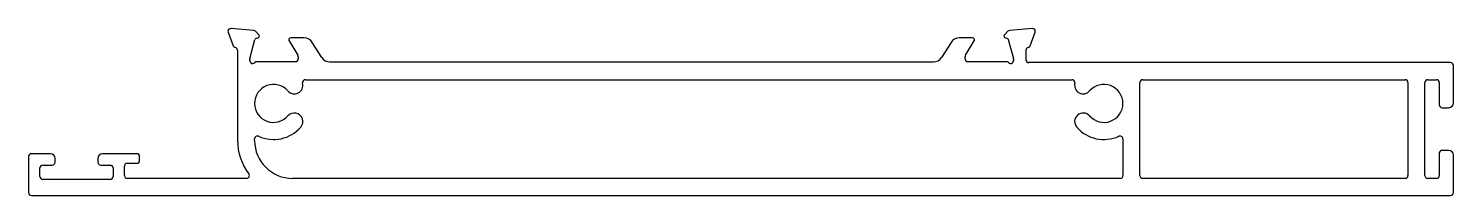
# Model space of a CAD drawing. Extents: x 838 to 988, y 460 to 478.
import ezdxf

# ---------------------------------------------------------------- set-up
doc = ezdxf.new("R2010")
doc.units = 0
doc.layers.get('0').update_dxf_attribs({"linetype": 'CONTINUOUS'})
doc.layers.add('INCE', color=11, linetype='CONTINUOUS')

msp = doc.modelspace()

# ---------------------------------------------------------------- linework, layer by layer
at = {"color": 0}
for p, q in [((859.05, 477.66), (859.57, 476.24)), ((861.73, 477.85), (859.36, 478.06)), ((862.28, 477.4), (861.91, 477.76)), ((862.02, 477.02), (862.19, 477.06)), ((867.04, 477.06), (865.63, 477.06)), ((937.41, 477.06), (936, 477.06)), ((941.13, 477.76), (940.77, 477.4)), ((940.86, 477.06), (941.03, 477.02)), ((943.68, 478.06), (941.32, 477.85)), ((943.48, 476.24), (943.99, 477.66)), ((860.03, 475.76), (860.03, 466.26)), ((861.34, 474.9), (861.87, 476.88)), ((865.46, 476.75), (866.39, 475.23)), ((868.9, 475.01), (867.89, 476.58)), ((935.14, 476.58), (934.14, 475.01)), ((936.65, 475.23), (937.58, 476.75)), ((941.17, 476.88), (941.7, 474.9)), ((943.03, 475.76), (943.03, 474.76)), ((861.33, 474.66), (861.33, 474.82)), ((866.13, 474.56), (862.08, 474.56)), ((866.43, 475.08), (866.43, 474.86)), ((869.75, 474.53), (933.29, 474.53)), ((936.61, 474.86), (936.61, 475.08)), ((940.96, 474.56), (936.91, 474.56)), ((941.71, 474.82), (941.71, 474.66)), ((987.73, 474.46), (943.33, 474.46)), ((988.03, 470.21), (988.03, 474.16)), ((985.33, 472.66), (986.23, 472.66)), ((985.03, 462.56), (985.03, 472.36)), ((986.53, 472.36), (986.53, 470.01)), ((986.83, 469.71), (987.53, 469.71)), ((987.53, 465.21), (986.83, 465.21)), ((838.03, 464.56), (838.03, 460.76)), ((840.33, 464.86), (838.33, 464.86)), ((839.53, 463.66), (840.53, 463.66)), ((840.83, 463.96), (840.83, 464.36)), ((845.33, 464.36), (845.33, 463.96)), ((845.63, 463.66), (846.63, 463.66)), ((849.43, 464.86), (845.83, 464.86)), ((848.13, 462.56), (848.13, 463.56)), ((848.43, 463.86), (849.43, 463.86)), ((849.73, 464.16), (849.73, 464.56)), ((986.53, 464.91), (986.53, 462.56)), ((988.03, 460.76), (988.03, 464.71)), ((839.23, 462.46), (839.23, 463.36)), ((846.63, 462.16), (839.53, 462.16)), ((846.93, 463.36), (846.93, 462.46)), ((860.98, 462.26), (848.43, 462.26)), ((986.23, 462.26), (985.33, 462.26)), ((838.33, 460.46), (987.73, 460.46))]:
    msp.add_line(p, q, dxfattribs=at)
for centre, radius, start, end in [((859.33, 477.76), 0.3, 90, 180), ((859.31, 477.75), 0.281, 179.336, 200.2803), ((859.33, 477.76), 0.3, 85, 90), ((861.7, 477.55), 0.3, 45, 85), ((862.07, 476.83), 0.2, 105, 165), ((862.13, 477.26), 0.2, 285, 345), ((862.13, 477.26), 0.2, 0, 45), ((862.13, 477.26), 0.2, 345, 0), ((865.63, 476.86), 0.2, 90, 180), ((867.04, 476.06), 1, 31.4, 90), ((936, 476.06), 1, 90, 148.6), ((937.41, 476.86), 0.2, 0, 90), ((940.91, 477.26), 0.2, 135, 180), ((940.91, 477.26), 0.2, 180, 195), ((940.91, 477.26), 0.2, 195, 255), ((940.98, 476.83), 0.2, 15, 75), ((941.34, 477.55), 0.3, 95, 135), ((943.71, 477.76), 0.3, 90, 95), ((943.71, 477.76), 0.3, 0, 90), ((943.73, 477.75), 0.281, 339.7197, 0.664), ((859.85, 476.35), 0.3, 200, 258.739), ((859.73, 475.76), 0.3, 0, 78.739), ((865.63, 476.86), 0.2, 180, 211.3955), ((937.41, 476.86), 0.2, 328.6045, 0), ((943.33, 475.76), 0.3, 102.866, 180), ((943.2, 476.35), 0.3, 282.866, 340), ((861.63, 474.82), 0.3, 165, 180), ((861.63, 474.66), 0.3, 180, 270), ((861.63, 474.66), 0.3, 270, 318.1897), ((862.08, 474.26), 0.3, 90, 138.1897), ((866.13, 474.86), 0.3, 270, 0), ((866.13, 475.08), 0.3, 0, 31.3955), ((869.75, 475.53), 1, 211.4, 270), ((933.29, 475.53), 1, 270, 328.6), ((936.91, 475.08), 0.3, 148.6045, 180), ((936.91, 474.86), 0.299, 179.9014, 270.0986), ((940.96, 474.26), 0.3, 41.8103, 90), ((941.41, 474.66), 0.3, 221.8103, 270), ((941.41, 474.66), 0.3, 270, 0), ((941.41, 474.82), 0.3, 0, 15), ((943.33, 474.76), 0.3, 180, 270), ((987.73, 474.16), 0.3, 0, 90), ((985.33, 472.36), 0.3, 90, 180), ((986.23, 472.36), 0.3, 0, 90), ((986.83, 470.01), 0.3, 180, 270), ((987.53, 470.21), 0.5, 270, 0), ((865.83, 466.26), 5.8, 180, 217.341), ((986.83, 464.91), 0.3, 90, 180), ((987.53, 464.71), 0.5, 0, 90), ((838.33, 464.56), 0.3, 90, 180), ((839.53, 463.36), 0.3, 90, 180), ((840.33, 464.36), 0.5, 0, 90), ((840.53, 463.96), 0.3, 270, 0), ((845.83, 464.36), 0.5, 90, 180), ((845.63, 463.96), 0.3, 180, 270), ((846.63, 463.36), 0.3, 0, 90), ((848.43, 463.56), 0.3, 90, 180), ((849.43, 464.56), 0.3, 0, 90), ((849.43, 464.16), 0.3, 270, 0), ((839.53, 462.46), 0.3, 180, 270), ((846.63, 462.46), 0.3, 270, 0), ((848.43, 462.56), 0.3, 180, 270), ((860.98, 462.56), 0.298, 269.2281, 38.1129), ((985.33, 462.56), 0.3, 180, 270), ((986.23, 462.56), 0.3, 270, 0), ((838.33, 460.76), 0.3, 180, 270), ((987.73, 460.76), 0.3, 270, 0)]:
    msp.add_arc(centre, radius, start, end, dxfattribs=at)
at = {"layer": 'INCE', "color": 0}
for p, q in [((867.18, 472.66), (947.88, 472.66)), ((955.33, 472.66), (982.93, 472.66)), ((955.03, 462.56), (955.03, 472.36)), ((983.23, 472.36), (983.23, 462.56)), ((861.83, 466.26), (861.83, 466.43)), ((953.23, 466.43), (953.23, 462.56)), ((952.93, 462.26), (865.83, 462.26)), ((982.93, 462.26), (955.33, 462.26))]:
    msp.add_line(p, q, dxfattribs=at)
for centre, radius, start, end in [((867.18, 472.36), 0.3, 89.8783, 194.1976), ((947.88, 472.36), 0.3, 345.8804, 90.0437), ((955.33, 472.36), 0.3, 90, 180), ((982.93, 472.36), 0.3, 0, 90), ((863.83, 470.16), 2, 41.1082, 318.8918), ((866.01, 472.07), 0.9, 221.1178, 14.0759), ((949.05, 472.07), 0.9, 165.9241, 318.8822), ((951.23, 470.16), 2, 221.1089, 138.8911), ((866.01, 468.25), 0.9, 318.8822, 138.8822), ((949.05, 468.25), 0.9, 41.1178, 221.1178), ((862.13, 466.43), 0.3, 65.4646, 180.0391), ((863.83, 470.16), 3.8, 245.4934, 318.9092), ((951.23, 470.16), 3.8, 221.1036, 294.4938), ((952.93, 466.43), 0.299, 359.7442, 114.7521), ((865.83, 466.26), 4, 180, 270), ((952.93, 462.56), 0.3, 270, 0), ((955.33, 462.56), 0.3, 180, 270), ((982.93, 462.56), 0.3, 270, 0)]:
    msp.add_arc(centre, radius, start, end, dxfattribs=at)

doc.saveas('drawing.dxf')
